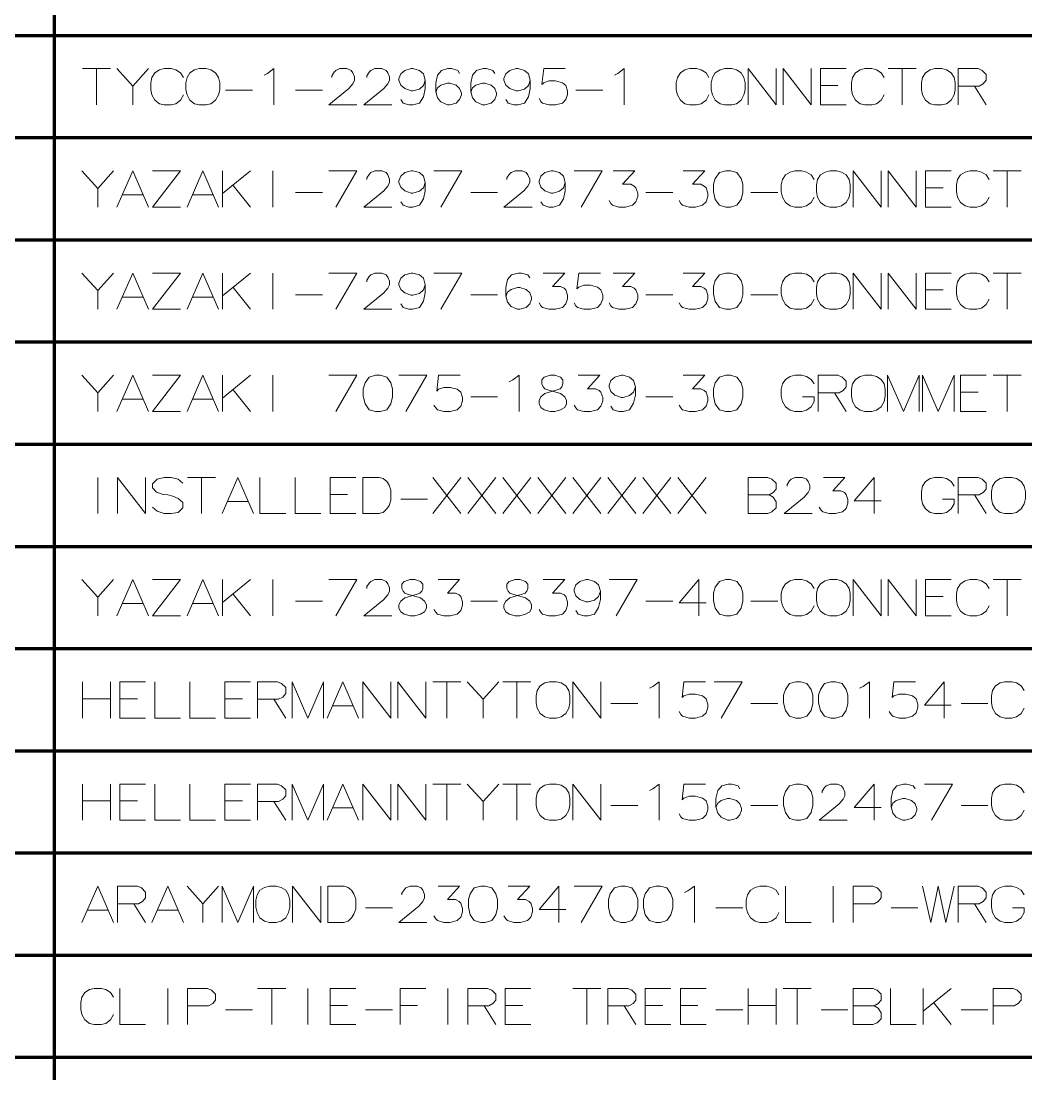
# Model space of a CAD drawing. Header units: millimetres. Extents: x 0 to 174, y 0 to 33.
# Drawn here: x 75.48 to 79.415, y 20.266 to 24.389 of the extents above; entities that cross this region are included whole.
import ezdxf

# ---------------------------------------------------------------- set-up
doc = ezdxf.new("R2010")
doc.units = ezdxf.units.MM
doc.layers.add('PDF_Geomertry', color=7, linetype='Continuous', true_color=0x405f80)

msp = doc.modelspace()

# ---------------------------------------------------------------- linework, layer by layer
at = {"layer": 'PDF_Geomertry', "color": 165, "lineweight": 70, "true_color": 0x5267a5}
for points in [[(70.2461, 24.3332), (70.2461, 23.9329), (71.3026, 23.9329), (71.3026, 24.3332), (75.611, 24.3332), (75.611, 24.7333), (83.901, 24.7333), (83.901, 25.1336), (85.7837, 25.1336), (85.7837, 25.5339), (98.9892, 25.5339), (98.9892, 25.934)], [(70.2461, 23.9329), (70.2461, 23.5326), (71.3026, 23.5326), (71.3026, 23.9329), (75.611, 23.9329), (75.611, 24.3332), (83.901, 24.3332), (83.901, 24.7333), (85.7837, 24.7333), (85.7837, 25.1336), (98.9892, 25.1336), (98.9892, 25.5339)], [(70.2461, 23.5326), (70.2461, 23.1324), (71.3026, 23.1324), (71.3026, 23.5326), (75.611, 23.5326), (75.611, 23.9329), (83.901, 23.9329), (83.901, 24.3332), (85.7837, 24.3332), (85.7837, 24.7333), (98.9892, 24.7333), (98.9892, 25.1336)], [(70.2461, 23.1324), (70.2461, 22.7322), (71.3026, 22.7322), (71.3026, 23.1324), (75.611, 23.1324), (75.611, 23.5326), (83.901, 23.5326), (83.901, 23.9329), (85.7837, 23.9329), (85.7837, 24.3332), (98.9892, 24.3332), (98.9892, 24.7333)], [(70.2461, 22.7322), (70.2461, 22.3319), (71.3026, 22.3319), (71.3026, 22.7322), (75.611, 22.7322), (75.611, 23.1324), (83.901, 23.1324), (83.901, 23.5326), (85.7837, 23.5326), (85.7837, 23.9329), (98.9892, 23.9329), (98.9892, 24.3332)], [(70.2461, 22.3319), (70.2461, 21.9317), (71.3026, 21.9317), (71.3026, 22.3319), (75.611, 22.3319), (75.611, 22.7322), (83.901, 22.7322), (83.901, 23.1324), (85.7837, 23.1324), (85.7837, 23.5326), (98.9892, 23.5326), (98.9892, 23.9329)], [(70.2461, 21.9317), (70.2461, 21.5315), (71.3026, 21.5315), (71.3026, 21.9317), (75.611, 21.9317), (75.611, 22.3319), (83.901, 22.3319), (83.901, 22.7322), (85.7837, 22.7322), (85.7837, 23.1324), (98.9892, 23.1324), (98.9892, 23.5326)], [(70.2461, 21.5315), (70.2461, 21.1313), (71.3026, 21.1313), (71.3026, 21.5315), (75.611, 21.5315), (75.611, 21.9317), (83.901, 21.9317), (83.901, 22.3319), (85.7837, 22.3319), (85.7837, 22.7322), (98.9892, 22.7322), (98.9892, 23.1324)], [(70.2461, 21.1313), (70.2461, 20.731), (71.3026, 20.731), (71.3026, 21.1313), (75.611, 21.1313), (75.611, 21.5315), (83.901, 21.5315), (83.901, 21.9317), (85.7837, 21.9317), (85.7837, 22.3319), (98.9892, 22.3319), (98.9892, 22.7322)], [(70.2461, 20.731), (70.2461, 20.3308), (71.3026, 20.3308), (71.3026, 20.731), (75.611, 20.731), (75.611, 21.1313), (83.901, 21.1313), (83.901, 21.5315), (85.7837, 21.5315), (85.7837, 21.9317), (98.9892, 21.9317), (98.9892, 22.3319)], [(70.2461, 20.3308), (70.2461, 19.9306), (71.3026, 19.9306), (71.3026, 20.3308), (75.611, 20.3308), (75.611, 20.731), (83.901, 20.731), (83.901, 21.1313), (85.7837, 21.1313), (85.7837, 21.5315), (98.9892, 21.5315), (98.9892, 21.9317)], [(70.2461, 19.9306), (70.2461, 19.5303), (71.3026, 19.5303), (71.3026, 19.9306), (75.611, 19.9306), (75.611, 20.3308), (83.901, 20.3308), (83.901, 20.731), (85.7837, 20.731), (85.7837, 21.1313), (98.9892, 21.1313), (98.9892, 21.5315)]]:
    msp.add_lwpolyline(points, dxfattribs=at)
at = {"layer": 'PDF_Geomertry', "color": 18, "lineweight": 13, "true_color": 0x260000}
for points in [[(75.7208, 24.2028), (75.8306, 24.2028)], [(75.7757, 24.061), (75.7757, 24.2028)], [(75.8557, 24.2028), (75.9174, 24.1342), (75.9792, 24.2028)], [(76.1162, 24.0999), (76.1049, 24.0793), (76.0865, 24.0656), (76.0683, 24.061), (76.0408, 24.061), (76.0225, 24.0656), (76.0043, 24.0793), (75.9928, 24.0999), (75.9883, 24.1204), (75.9883, 24.1479), (75.9928, 24.1685), (76.0043, 24.1868), (76.0225, 24.1982), (76.0408, 24.2028), (76.0683, 24.2028), (76.0865, 24.1982), (76.1049, 24.1868), (76.1162, 24.1685)], [(76.4318, 24.1776), (76.4454, 24.1844), (76.4706, 24.2028), (76.4706, 24.061)], [(76.7951, 24.061), (76.6854, 24.061), (76.7632, 24.125), (76.7792, 24.1433), (76.7861, 24.1571), (76.7861, 24.1707), (76.7792, 24.1868), (76.7724, 24.1958), (76.7564, 24.2028), (76.7289, 24.2028), (76.7129, 24.1958), (76.7061, 24.189), (76.6969, 24.1753), (76.6969, 24.1685)], [(76.9324, 24.061), (76.8226, 24.061), (76.9004, 24.125), (76.9164, 24.1433), (76.9232, 24.1571), (76.9232, 24.1707), (76.9164, 24.1868), (76.9094, 24.1958), (76.8935, 24.2028), (76.8661, 24.2028), (76.8501, 24.1958), (76.8432, 24.189), (76.834, 24.1753), (76.834, 24.1685)], [(77.0626, 24.1571), (77.0558, 24.1822), (77.0399, 24.1958), (77.0147, 24.2028), (77.0078, 24.2028), (76.9826, 24.1958), (76.9667, 24.1822), (76.9597, 24.1639), (76.9597, 24.1571), (76.9667, 24.1388), (76.9826, 24.125), (77.0078, 24.1158), (77.0147, 24.1158), (77.0399, 24.1228), (77.0558, 24.1364), (77.0626, 24.1571), (77.0626, 24.125), (77.0558, 24.0931), (77.0399, 24.0679), (77.0147, 24.061), (76.9986, 24.061), (76.9758, 24.0679), (76.9667, 24.0815)], [(77.1975, 24.1844), (77.1907, 24.1958), (77.1656, 24.2028), (77.1518, 24.2028), (77.1267, 24.1958), (77.1107, 24.1776), (77.1037, 24.1456), (77.1037, 24.1136), (77.1107, 24.0885), (77.1244, 24.0725), (77.1496, 24.061), (77.1586, 24.061), (77.1837, 24.0679), (77.1975, 24.0815), (77.2044, 24.0999), (77.2044, 24.1067), (77.1975, 24.125), (77.1837, 24.1388), (77.1586, 24.1456), (77.1496, 24.1456), (77.1244, 24.1388), (77.1107, 24.1274), (77.1037, 24.1113)], [(77.3347, 24.1844), (77.3278, 24.1958), (77.3026, 24.2028), (77.289, 24.2028), (77.2639, 24.1958), (77.2478, 24.1776), (77.241, 24.1456), (77.241, 24.1136), (77.2478, 24.0885), (77.2615, 24.0725), (77.2867, 24.061), (77.2958, 24.061), (77.321, 24.0679), (77.3347, 24.0815), (77.3415, 24.0999), (77.3415, 24.1067), (77.3347, 24.125), (77.321, 24.1388), (77.2958, 24.1456), (77.2867, 24.1456), (77.2615, 24.1388), (77.2478, 24.1274), (77.241, 24.1113)], [(77.4742, 24.1571), (77.4672, 24.1822), (77.4512, 24.1958), (77.4261, 24.2028), (77.4193, 24.2028), (77.3942, 24.1958), (77.3781, 24.1822), (77.3712, 24.1639), (77.3712, 24.1571), (77.3781, 24.1388), (77.3942, 24.125), (77.4193, 24.1158), (77.4261, 24.1158), (77.4512, 24.1228), (77.4672, 24.1364), (77.4742, 24.1571), (77.4742, 24.125), (77.4672, 24.0931), (77.4512, 24.0679), (77.4261, 24.061), (77.4101, 24.061), (77.3872, 24.0679), (77.3781, 24.0815)], [(77.5085, 24.0861), (77.5153, 24.0747), (77.5221, 24.0679), (77.5472, 24.061), (77.5724, 24.061), (77.5999, 24.0679), (77.6136, 24.0815), (77.6204, 24.1022), (77.6204, 24.1158), (77.6136, 24.1364), (77.5999, 24.1479), (77.5724, 24.1547), (77.5472, 24.1547), (77.5267, 24.1479), (77.5199, 24.141), (77.5267, 24.2028), (77.6112, 24.2028)], [(77.8033, 24.1776), (77.8171, 24.1844), (77.8422, 24.2028), (77.8422, 24.061)], [(78.1736, 24.0999), (78.1622, 24.0793), (78.1439, 24.0656), (78.1256, 24.061), (78.0982, 24.061), (78.0799, 24.0656), (78.0617, 24.0793), (78.0501, 24.0999), (78.0456, 24.1204), (78.0456, 24.1479), (78.0501, 24.1685), (78.0617, 24.1868), (78.0799, 24.1982), (78.0982, 24.2028), (78.1256, 24.2028), (78.1439, 24.1982), (78.1622, 24.1868), (78.1736, 24.1685)], [(78.4365, 24.2028), (78.4365, 24.061), (78.3268, 24.2028), (78.3268, 24.061)], [(78.5736, 24.2028), (78.5736, 24.061), (78.4639, 24.2028), (78.4639, 24.061)], [(78.7108, 24.061), (78.6103, 24.061), (78.6103, 24.2028), (78.7108, 24.2028)], [(78.8594, 24.0999), (78.8479, 24.0793), (78.8297, 24.0656), (78.8114, 24.061), (78.784, 24.061), (78.7657, 24.0656), (78.7474, 24.0793), (78.736, 24.0999), (78.7314, 24.1204), (78.7314, 24.1479), (78.736, 24.1685), (78.7474, 24.1868), (78.7657, 24.1982), (78.784, 24.2028), (78.8114, 24.2028), (78.8297, 24.1982), (78.8479, 24.1868), (78.8594, 24.1685)], [(78.8754, 24.2028), (78.9851, 24.2028)], [(78.9303, 24.061), (78.9303, 24.2028)], [(79.1497, 24.1342), (79.2321, 24.1342), (79.2481, 24.1433), (79.2594, 24.1571), (79.2594, 24.1799), (79.2435, 24.1958), (79.2275, 24.2028), (79.1497, 24.2028), (79.1497, 24.061)], [(75.9174, 24.1342), (75.9174, 24.061)], [(78.6789, 24.1364), (78.6103, 24.1364)], [(79.2137, 24.1342), (79.2594, 24.061)], [(76.2808, 24.1182), (76.386, 24.1182)], [(76.5551, 24.1182), (76.6603, 24.1182)], [(77.6525, 24.1182), (77.7576, 24.1182)], [(75.7185, 23.8025), (75.7803, 23.7339), (75.8419, 23.8025)], [(75.8557, 23.6608), (75.9174, 23.8025), (75.9792, 23.6608)], [(75.9951, 23.8025), (76.1049, 23.8025), (75.9951, 23.6608), (76.1049, 23.6608)], [(76.13, 23.6608), (76.1917, 23.8025), (76.2535, 23.6608)], [(76.2694, 23.8025), (76.2694, 23.6608)], [(76.2694, 23.7133), (76.3792, 23.8025)], [(76.466, 23.6608), (76.466, 23.8025)], [(76.6854, 23.8025), (76.7951, 23.8025), (76.7129, 23.6608)], [(76.9324, 23.6608), (76.8226, 23.6608), (76.9004, 23.7247), (76.9164, 23.7431), (76.9232, 23.7568), (76.9232, 23.7706), (76.9164, 23.7865), (76.9094, 23.7957), (76.8935, 23.8025), (76.8661, 23.8025), (76.8501, 23.7957), (76.8432, 23.7888), (76.834, 23.7751), (76.834, 23.7682)], [(77.0626, 23.7568), (77.0558, 23.7819), (77.0399, 23.7957), (77.0147, 23.8025), (77.0078, 23.8025), (76.9826, 23.7957), (76.9667, 23.7819), (76.9597, 23.7636), (76.9597, 23.7568), (76.9667, 23.7385), (76.9826, 23.7247), (77.0078, 23.7157), (77.0147, 23.7157), (77.0399, 23.7225), (77.0558, 23.7363), (77.0626, 23.7568), (77.0626, 23.7247), (77.0558, 23.6928), (77.0399, 23.6676), (77.0147, 23.6608), (76.9986, 23.6608), (76.9758, 23.6676), (76.9667, 23.6814)], [(77.0969, 23.8025), (77.2067, 23.8025), (77.1244, 23.6608)], [(77.481, 23.6608), (77.3712, 23.6608), (77.449, 23.7247), (77.465, 23.7431), (77.4718, 23.7568), (77.4718, 23.7706), (77.465, 23.7865), (77.4582, 23.7957), (77.4421, 23.8025), (77.4147, 23.8025), (77.3987, 23.7957), (77.3918, 23.7888), (77.3826, 23.7751), (77.3826, 23.7682)], [(77.6112, 23.7568), (77.6044, 23.7819), (77.5885, 23.7957), (77.5633, 23.8025), (77.5564, 23.8025), (77.5312, 23.7957), (77.5153, 23.7819), (77.5085, 23.7636), (77.5085, 23.7568), (77.5153, 23.7385), (77.5312, 23.7247), (77.5564, 23.7157), (77.5633, 23.7157), (77.5885, 23.7225), (77.6044, 23.7363), (77.6112, 23.7568), (77.6112, 23.7247), (77.6044, 23.6928), (77.5885, 23.6676), (77.5633, 23.6608), (77.5472, 23.6608), (77.5244, 23.6676), (77.5153, 23.6814)], [(77.6456, 23.8025), (77.7553, 23.8025), (77.6731, 23.6608)], [(77.7828, 23.686), (77.7896, 23.6744), (77.7964, 23.6676), (77.8215, 23.6608), (77.8468, 23.6608), (77.8742, 23.6676), (77.8879, 23.6814), (77.8947, 23.7019), (77.8947, 23.7157), (77.8879, 23.7363), (77.881, 23.7431), (77.8674, 23.7499), (77.8353, 23.7499), (77.8833, 23.8025), (77.7987, 23.8025)], [(78.0571, 23.686), (78.0639, 23.6744), (78.0707, 23.6676), (78.0958, 23.6608), (78.1211, 23.6608), (78.1485, 23.6676), (78.1622, 23.6814), (78.169, 23.7019), (78.169, 23.7157), (78.1622, 23.7363), (78.1553, 23.7431), (78.1417, 23.7499), (78.1096, 23.7499), (78.1576, 23.8025), (78.0731, 23.8025)], [(78.5851, 23.6996), (78.5736, 23.679), (78.5554, 23.6653), (78.5371, 23.6608), (78.5097, 23.6608), (78.4914, 23.6653), (78.4731, 23.679), (78.4617, 23.6996), (78.4571, 23.7201), (78.4571, 23.7476), (78.4617, 23.7682), (78.4731, 23.7865), (78.4914, 23.7979), (78.5097, 23.8025), (78.5371, 23.8025), (78.5554, 23.7979), (78.5736, 23.7865), (78.5851, 23.7682)], [(78.8479, 23.8025), (78.8479, 23.6608), (78.7382, 23.8025), (78.7382, 23.6608)], [(78.9851, 23.8025), (78.9851, 23.6608), (78.8754, 23.8025), (78.8754, 23.6608)], [(79.1222, 23.6608), (79.0217, 23.6608), (79.0217, 23.8025), (79.1222, 23.8025)], [(79.2708, 23.6996), (79.2594, 23.679), (79.2411, 23.6653), (79.2229, 23.6608), (79.1954, 23.6608), (79.1771, 23.6653), (79.1589, 23.679), (79.1475, 23.6996), (79.1429, 23.7201), (79.1429, 23.7476), (79.1475, 23.7682), (79.1589, 23.7865), (79.1771, 23.7979), (79.1954, 23.8025), (79.2229, 23.8025), (79.2411, 23.7979), (79.2594, 23.7865), (79.2708, 23.7682)], [(79.2869, 23.8025), (79.3967, 23.8025)], [(79.3418, 23.6608), (79.3418, 23.8025)], [(75.7803, 23.7339), (75.7803, 23.6608)], [(76.3106, 23.7454), (76.3792, 23.6608)], [(76.5551, 23.7179), (76.6603, 23.7179)], [(77.241, 23.7179), (77.3461, 23.7179)], [(77.9268, 23.7179), (78.0319, 23.7179)], [(78.3382, 23.7179), (78.4433, 23.7179)], [(79.0903, 23.7363), (79.0217, 23.7363)], [(75.8762, 23.7088), (75.9586, 23.7088)], [(76.1506, 23.7088), (76.2329, 23.7088)], [(75.7185, 23.4022), (75.7803, 23.3338), (75.8419, 23.4022)], [(75.8557, 23.2606), (75.9174, 23.4022), (75.9792, 23.2606)], [(75.9951, 23.4022), (76.1049, 23.4022), (75.9951, 23.2606), (76.1049, 23.2606)], [(76.13, 23.2606), (76.1917, 23.4022), (76.2535, 23.2606)], [(76.2694, 23.4022), (76.2694, 23.2606)], [(76.2694, 23.3131), (76.3792, 23.4022)], [(76.466, 23.2606), (76.466, 23.4022)], [(76.6854, 23.4022), (76.7951, 23.4022), (76.7129, 23.2606)], [(76.9324, 23.2606), (76.8226, 23.2606), (76.9004, 23.3246), (76.9164, 23.3428), (76.9232, 23.3565), (76.9232, 23.3703), (76.9164, 23.3863), (76.9094, 23.3954), (76.8935, 23.4022), (76.8661, 23.4022), (76.8501, 23.3954), (76.8432, 23.3886), (76.834, 23.3749), (76.834, 23.3679)], [(77.0626, 23.3565), (77.0558, 23.3817), (77.0399, 23.3954), (77.0147, 23.4022), (77.0078, 23.4022), (76.9826, 23.3954), (76.9667, 23.3817), (76.9597, 23.3633), (76.9597, 23.3565), (76.9667, 23.3382), (76.9826, 23.3246), (77.0078, 23.3154), (77.0147, 23.3154), (77.0399, 23.3222), (77.0558, 23.336), (77.0626, 23.3565), (77.0626, 23.3246), (77.0558, 23.2925), (77.0399, 23.2674), (77.0147, 23.2606), (76.9986, 23.2606), (76.9758, 23.2674), (76.9667, 23.2811)], [(77.0969, 23.4022), (77.2067, 23.4022), (77.1244, 23.2606)], [(77.4718, 23.384), (77.465, 23.3954), (77.4399, 23.4022), (77.4261, 23.4022), (77.401, 23.3954), (77.385, 23.3771), (77.3781, 23.3451), (77.3781, 23.3131), (77.385, 23.2879), (77.3987, 23.2719), (77.4239, 23.2606), (77.4329, 23.2606), (77.4582, 23.2674), (77.4718, 23.2811), (77.4787, 23.2994), (77.4787, 23.3063), (77.4718, 23.3246), (77.4582, 23.3382), (77.4329, 23.3451), (77.4239, 23.3451), (77.3987, 23.3382), (77.385, 23.3268), (77.3781, 23.3108)], [(77.5085, 23.2857), (77.5153, 23.2743), (77.5221, 23.2674), (77.5472, 23.2606), (77.5724, 23.2606), (77.5999, 23.2674), (77.6136, 23.2811), (77.6204, 23.3017), (77.6204, 23.3154), (77.6136, 23.336), (77.6067, 23.3428), (77.5931, 23.3497), (77.561, 23.3497), (77.609, 23.4022), (77.5244, 23.4022)], [(77.6456, 23.2857), (77.6525, 23.2743), (77.6593, 23.2674), (77.6844, 23.2606), (77.7096, 23.2606), (77.7369, 23.2674), (77.7507, 23.2811), (77.7576, 23.3017), (77.7576, 23.3154), (77.7507, 23.336), (77.7369, 23.3474), (77.7096, 23.3543), (77.6844, 23.3543), (77.6639, 23.3474), (77.6569, 23.3406), (77.6639, 23.4022), (77.7485, 23.4022)], [(77.7828, 23.2857), (77.7896, 23.2743), (77.7964, 23.2674), (77.8215, 23.2606), (77.8468, 23.2606), (77.8742, 23.2674), (77.8879, 23.2811), (77.8947, 23.3017), (77.8947, 23.3154), (77.8879, 23.336), (77.881, 23.3428), (77.8674, 23.3497), (77.8353, 23.3497), (77.8833, 23.4022), (77.7987, 23.4022)], [(78.0571, 23.2857), (78.0639, 23.2743), (78.0707, 23.2674), (78.0958, 23.2606), (78.1211, 23.2606), (78.1485, 23.2674), (78.1622, 23.2811), (78.169, 23.3017), (78.169, 23.3154), (78.1622, 23.336), (78.1553, 23.3428), (78.1417, 23.3497), (78.1096, 23.3497), (78.1576, 23.4022), (78.0731, 23.4022)], [(78.5851, 23.2994), (78.5736, 23.2789), (78.5554, 23.2651), (78.5371, 23.2606), (78.5097, 23.2606), (78.4914, 23.2651), (78.4731, 23.2789), (78.4617, 23.2994), (78.4571, 23.32), (78.4571, 23.3474), (78.4617, 23.3679), (78.4731, 23.3863), (78.4914, 23.3976), (78.5097, 23.4022), (78.5371, 23.4022), (78.5554, 23.3976), (78.5736, 23.3863), (78.5851, 23.3679)], [(78.8479, 23.4022), (78.8479, 23.2606), (78.7382, 23.4022), (78.7382, 23.2606)], [(78.9851, 23.4022), (78.9851, 23.2606), (78.8754, 23.4022), (78.8754, 23.2606)], [(79.1222, 23.2606), (79.0217, 23.2606), (79.0217, 23.4022), (79.1222, 23.4022)], [(79.2708, 23.2994), (79.2594, 23.2789), (79.2411, 23.2651), (79.2229, 23.2606), (79.1954, 23.2606), (79.1771, 23.2651), (79.1589, 23.2789), (79.1475, 23.2994), (79.1429, 23.32), (79.1429, 23.3474), (79.1475, 23.3679), (79.1589, 23.3863), (79.1771, 23.3976), (79.1954, 23.4022), (79.2229, 23.4022), (79.2411, 23.3976), (79.2594, 23.3863), (79.2708, 23.3679)], [(79.2869, 23.4022), (79.3967, 23.4022)], [(79.3418, 23.2606), (79.3418, 23.4022)], [(76.3106, 23.3451), (76.3792, 23.2606)], [(75.7803, 23.3338), (75.7803, 23.2606)], [(75.8762, 23.3085), (75.9586, 23.3085)], [(76.1506, 23.3085), (76.2329, 23.3085)], [(76.5551, 23.3176), (76.6603, 23.3176)], [(77.241, 23.3176), (77.3461, 23.3176)], [(77.9268, 23.3176), (78.0319, 23.3176)], [(78.3382, 23.3176), (78.4433, 23.3176)], [(79.0903, 23.336), (79.0217, 23.336)], [(75.7185, 23.0021), (75.7803, 22.9335), (75.8419, 23.0021)], [(75.8557, 22.8603), (75.9174, 23.0021), (75.9792, 22.8603)], [(75.9951, 23.0021), (76.1049, 23.0021), (75.9951, 22.8603), (76.1049, 22.8603)], [(76.13, 22.8603), (76.1917, 23.0021), (76.2535, 22.8603)], [(76.2694, 23.0021), (76.2694, 22.8603)], [(76.2694, 22.9129), (76.3792, 23.0021)], [(76.466, 22.8603), (76.466, 23.0021)], [(76.6854, 23.0021), (76.7951, 23.0021), (76.7129, 22.8603)], [(76.9597, 23.0021), (77.0696, 23.0021), (76.9872, 22.8603)], [(77.0969, 22.8854), (77.1037, 22.874), (77.1107, 22.8672), (77.1358, 22.8603), (77.161, 22.8603), (77.1883, 22.8672), (77.2021, 22.8808), (77.2089, 22.9014), (77.2089, 22.9151), (77.2021, 22.9357), (77.1883, 22.9472), (77.161, 22.954), (77.1358, 22.954), (77.1153, 22.9472), (77.1083, 22.9403), (77.1153, 23.0021), (77.1999, 23.0021)], [(77.3918, 22.9769), (77.4056, 22.9837), (77.4307, 23.0021), (77.4307, 22.8603)], [(77.6456, 22.8854), (77.6525, 22.874), (77.6593, 22.8672), (77.6844, 22.8603), (77.7096, 22.8603), (77.7369, 22.8672), (77.7507, 22.8808), (77.7576, 22.9014), (77.7576, 22.9151), (77.7507, 22.9357), (77.7439, 22.9426), (77.7301, 22.9494), (77.6982, 22.9494), (77.7461, 23.0021), (77.6615, 23.0021)], [(77.8856, 22.9562), (77.8788, 22.9815), (77.8628, 22.9951), (77.8376, 23.0021), (77.8307, 23.0021), (77.8056, 22.9951), (77.7896, 22.9815), (77.7828, 22.9632), (77.7828, 22.9562), (77.7896, 22.9381), (77.8056, 22.9243), (77.8307, 22.9151), (77.8376, 22.9151), (77.8628, 22.9221), (77.8788, 22.9357), (77.8856, 22.9562), (77.8856, 22.9243), (77.8788, 22.8924), (77.8628, 22.8672), (77.8376, 22.8603), (77.8215, 22.8603), (77.7987, 22.8672), (77.7896, 22.8808)], [(78.0571, 22.8854), (78.0639, 22.874), (78.0707, 22.8672), (78.0958, 22.8603), (78.1211, 22.8603), (78.1485, 22.8672), (78.1622, 22.8808), (78.169, 22.9014), (78.169, 22.9151), (78.1622, 22.9357), (78.1553, 22.9426), (78.1417, 22.9494), (78.1096, 22.9494), (78.1576, 23.0021), (78.0731, 23.0021)], [(78.5394, 22.9175), (78.5851, 22.9175), (78.5851, 22.8992), (78.5736, 22.8786), (78.5554, 22.8649), (78.5371, 22.8603), (78.5097, 22.8603), (78.4914, 22.8649), (78.4731, 22.8786), (78.4617, 22.8992), (78.4571, 22.9197), (78.4571, 22.9472), (78.4617, 22.9678), (78.4731, 22.986), (78.4914, 22.9975), (78.5097, 23.0021), (78.5371, 23.0021), (78.5554, 22.9975), (78.5736, 22.986), (78.5851, 22.9678)], [(78.6011, 22.9335), (78.6833, 22.9335), (78.6994, 22.9426), (78.7108, 22.9562), (78.7108, 22.9792), (78.6949, 22.9951), (78.6789, 23.0021), (78.6011, 23.0021), (78.6011, 22.8603)], [(78.9965, 22.8603), (78.9965, 23.0021), (78.9349, 22.8603), (78.8731, 23.0021), (78.8731, 22.8603)], [(79.1337, 22.8603), (79.1337, 23.0021), (79.0719, 22.8603), (79.0103, 23.0021), (79.0103, 22.8603)], [(79.2594, 22.8603), (79.1589, 22.8603), (79.1589, 23.0021), (79.2594, 23.0021)], [(79.2869, 23.0021), (79.3967, 23.0021)], [(79.3418, 22.8603), (79.3418, 23.0021)], [(75.7803, 22.9335), (75.7803, 22.8603)], [(76.3106, 22.9449), (76.3792, 22.8603)], [(78.6651, 22.9335), (78.7108, 22.8603)], [(79.2275, 22.9357), (79.1589, 22.9357)], [(75.8762, 22.9083), (75.9586, 22.9083)], [(76.1506, 22.9083), (76.2329, 22.9083)], [(77.241, 22.9175), (77.3461, 22.9175)], [(77.9268, 22.9175), (78.0319, 22.9175)], [(75.7803, 22.4601), (75.7803, 22.6018)], [(75.9676, 22.6018), (75.9676, 22.4601), (75.8579, 22.6018), (75.8579, 22.4601)], [(76.114, 22.5789), (76.0957, 22.595), (76.0683, 22.6018), (76.0408, 22.6018), (76.0135, 22.595), (75.9951, 22.5767), (75.9951, 22.5607), (76.0111, 22.5446), (76.0362, 22.5356), (76.0546, 22.5332), (76.0751, 22.5286), (76.0957, 22.5194), (76.114, 22.5035), (76.114, 22.4829), (76.0957, 22.4646), (76.0683, 22.4601), (76.0408, 22.4601), (76.0135, 22.4692), (75.9951, 22.4853)], [(76.1322, 22.6018), (76.2419, 22.6018)], [(76.1871, 22.4601), (76.1871, 22.6018)], [(76.2672, 22.4601), (76.3289, 22.6018), (76.3906, 22.4601)], [(76.4157, 22.6018), (76.4157, 22.4601), (76.5164, 22.4601)], [(76.5529, 22.6018), (76.5529, 22.4601), (76.6535, 22.4601)], [(76.7907, 22.4601), (76.69, 22.4601), (76.69, 22.6018), (76.7907, 22.6018)], [(76.8797, 22.4601), (76.8981, 22.4646), (76.9118, 22.4783), (76.921, 22.4921), (76.9278, 22.5126), (76.9278, 22.5515), (76.921, 22.5721), (76.9118, 22.5858), (76.8981, 22.5972), (76.8821, 22.6018), (76.8181, 22.6018), (76.8181, 22.4601), (76.8821, 22.4601)], [(77.0924, 22.6018), (77.2021, 22.4601)], [(77.2021, 22.6018), (77.0924, 22.4601)], [(77.2296, 22.6018), (77.3393, 22.4601)], [(77.3393, 22.6018), (77.2296, 22.4601)], [(77.3667, 22.6018), (77.4764, 22.4601)], [(77.4764, 22.6018), (77.3667, 22.4601)], [(77.5039, 22.6018), (77.6136, 22.4601)], [(77.6136, 22.6018), (77.5039, 22.4601)], [(77.641, 22.6018), (77.7507, 22.4601)], [(77.7507, 22.6018), (77.641, 22.4601)], [(77.7782, 22.6018), (77.8879, 22.4601)], [(77.8879, 22.6018), (77.7782, 22.4601)], [(77.9153, 22.6018), (78.025, 22.4601)], [(78.025, 22.6018), (77.9153, 22.4601)], [(78.0525, 22.6018), (78.1622, 22.4601)], [(78.1622, 22.6018), (78.0525, 22.4601)], [(78.5782, 22.4601), (78.4685, 22.4601), (78.5462, 22.524), (78.5622, 22.5424), (78.569, 22.5561), (78.569, 22.5699), (78.5622, 22.5858), (78.5554, 22.595), (78.5394, 22.6018), (78.5119, 22.6018), (78.496, 22.595), (78.489, 22.5881), (78.48, 22.5743), (78.48, 22.5675)], [(78.6057, 22.4853), (78.6125, 22.4738), (78.6194, 22.4669), (78.6446, 22.4601), (78.6697, 22.4601), (78.6971, 22.4669), (78.7108, 22.4807), (78.7176, 22.5013), (78.7176, 22.515), (78.7108, 22.5356), (78.704, 22.5424), (78.6903, 22.5492), (78.6582, 22.5492), (78.7062, 22.6018), (78.6217, 22.6018)], [(78.8479, 22.5104), (78.7428, 22.5104), (78.8206, 22.6018), (78.8206, 22.5332), (78.8206, 22.4601)], [(79.0881, 22.5172), (79.1337, 22.5172), (79.1337, 22.4989), (79.1222, 22.4783), (79.104, 22.4646), (79.0857, 22.4601), (79.0583, 22.4601), (79.04, 22.4646), (79.0217, 22.4783), (79.0103, 22.4989), (79.0057, 22.5194), (79.0057, 22.5469), (79.0103, 22.5675), (79.0217, 22.5858), (79.04, 22.5972), (79.0583, 22.6018), (79.0857, 22.6018), (79.104, 22.5972), (79.1222, 22.5858), (79.1337, 22.5675)], [(79.1497, 22.5332), (79.2321, 22.5332), (79.2481, 22.5424), (79.2594, 22.5561), (79.2594, 22.5789), (79.2435, 22.595), (79.2275, 22.6018), (79.1497, 22.6018), (79.1497, 22.4601)], [(76.7586, 22.5356), (76.69, 22.5356)], [(76.9667, 22.5172), (77.0718, 22.5172)], [(78.3268, 22.5332), (78.409, 22.5332)], [(79.2137, 22.5332), (79.2594, 22.4601)], [(76.2878, 22.5081), (76.37, 22.5081)], [(75.7185, 22.2015), (75.7803, 22.1329), (75.8419, 22.2015)], [(75.8557, 22.0599), (75.9174, 22.2015), (75.9792, 22.0599)], [(75.9951, 22.2015), (76.1049, 22.2015), (75.9951, 22.0599), (76.1049, 22.0599)], [(76.13, 22.0599), (76.1917, 22.2015), (76.2535, 22.0599)], [(76.2694, 22.2015), (76.2694, 22.0599)], [(76.2694, 22.1124), (76.3792, 22.2015)], [(76.466, 22.0599), (76.466, 22.2015)], [(76.6854, 22.2015), (76.7951, 22.2015), (76.7129, 22.0599)], [(76.9324, 22.0599), (76.8226, 22.0599), (76.9004, 22.1239), (76.9164, 22.1421), (76.9232, 22.1558), (76.9232, 22.1696), (76.9164, 22.1856), (76.9094, 22.1947), (76.8935, 22.2015), (76.8661, 22.2015), (76.8501, 22.1947), (76.8432, 22.1879), (76.834, 22.1742), (76.834, 22.1672)], [(77.0969, 22.085), (77.1037, 22.0736), (77.1107, 22.0667), (77.1358, 22.0599), (77.161, 22.0599), (77.1883, 22.0667), (77.2021, 22.0804), (77.2089, 22.101), (77.2089, 22.1147), (77.2021, 22.1353), (77.1953, 22.1421), (77.1815, 22.149), (77.1496, 22.149), (77.1975, 22.2015), (77.1129, 22.2015)], [(77.5085, 22.085), (77.5153, 22.0736), (77.5221, 22.0667), (77.5472, 22.0599), (77.5724, 22.0599), (77.5999, 22.0667), (77.6136, 22.0804), (77.6204, 22.101), (77.6204, 22.1147), (77.6136, 22.1353), (77.6067, 22.1421), (77.5931, 22.149), (77.561, 22.149), (77.609, 22.2015), (77.5244, 22.2015)], [(77.7485, 22.1558), (77.7415, 22.181), (77.7256, 22.1947), (77.7004, 22.2015), (77.6936, 22.2015), (77.6685, 22.1947), (77.6525, 22.181), (77.6456, 22.1626), (77.6456, 22.1558), (77.6525, 22.1375), (77.6685, 22.1239), (77.6936, 22.1147), (77.7004, 22.1147), (77.7256, 22.1215), (77.7415, 22.1353), (77.7485, 22.1558), (77.7485, 22.1239), (77.7415, 22.0918), (77.7256, 22.0667), (77.7004, 22.0599), (77.6844, 22.0599), (77.6615, 22.0667), (77.6525, 22.0804)], [(77.7828, 22.2015), (77.8925, 22.2015), (77.8101, 22.0599)], [(78.1622, 22.1101), (78.0571, 22.1101), (78.1347, 22.2015), (78.1347, 22.1329), (78.1347, 22.0599)], [(78.5851, 22.0988), (78.5736, 22.0781), (78.5554, 22.0644), (78.5371, 22.0599), (78.5097, 22.0599), (78.4914, 22.0644), (78.4731, 22.0781), (78.4617, 22.0988), (78.4571, 22.1193), (78.4571, 22.1467), (78.4617, 22.1672), (78.4731, 22.1856), (78.4914, 22.1969), (78.5097, 22.2015), (78.5371, 22.2015), (78.5554, 22.1969), (78.5736, 22.1856), (78.5851, 22.1672)], [(78.8479, 22.2015), (78.8479, 22.0599), (78.7382, 22.2015), (78.7382, 22.0599)], [(78.9851, 22.2015), (78.9851, 22.0599), (78.8754, 22.2015), (78.8754, 22.0599)], [(79.1222, 22.0599), (79.0217, 22.0599), (79.0217, 22.2015), (79.1222, 22.2015)], [(79.2708, 22.0988), (79.2594, 22.0781), (79.2411, 22.0644), (79.2229, 22.0599), (79.1954, 22.0599), (79.1771, 22.0644), (79.1589, 22.0781), (79.1475, 22.0988), (79.1429, 22.1193), (79.1429, 22.1467), (79.1475, 22.1672), (79.1589, 22.1856), (79.1771, 22.1969), (79.1954, 22.2015), (79.2229, 22.2015), (79.2411, 22.1969), (79.2594, 22.1856), (79.2708, 22.1672)], [(79.2869, 22.2015), (79.3967, 22.2015)], [(79.3418, 22.0599), (79.3418, 22.2015)], [(76.3106, 22.1444), (76.3792, 22.0599)], [(75.7803, 22.1329), (75.7803, 22.0599)], [(75.8762, 22.1078), (75.9586, 22.1078)], [(76.1506, 22.1078), (76.2329, 22.1078)], [(76.5551, 22.1169), (76.6603, 22.1169)], [(77.241, 22.1169), (77.3461, 22.1169)], [(77.9268, 22.1169), (78.0319, 22.1169)], [(78.3382, 22.1169), (78.4433, 22.1169)], [(79.0903, 22.1353), (79.0217, 22.1353)], [(75.7208, 21.8014), (75.7208, 21.6596)], [(75.8306, 21.8014), (75.8306, 21.6596)], [(75.9676, 21.6596), (75.8671, 21.6596), (75.8671, 21.8014), (75.9676, 21.8014)], [(76.0043, 21.8014), (76.0043, 21.6596), (76.1049, 21.6596)], [(76.1414, 21.8014), (76.1414, 21.6596), (76.2419, 21.6596)], [(76.3792, 21.6596), (76.2786, 21.6596), (76.2786, 21.8014), (76.3792, 21.8014)], [(76.4065, 21.7328), (76.4889, 21.7328), (76.5049, 21.7419), (76.5164, 21.7556), (76.5164, 21.7785), (76.5003, 21.7944), (76.4843, 21.8014), (76.4065, 21.8014), (76.4065, 21.6596)], [(76.6649, 21.6596), (76.6649, 21.8014), (76.6032, 21.6596), (76.5415, 21.8014), (76.5415, 21.6596)], [(76.6786, 21.6596), (76.7403, 21.8014), (76.8021, 21.6596)], [(76.9278, 21.8014), (76.9278, 21.6596), (76.8181, 21.8014), (76.8181, 21.6596)], [(77.065, 21.8014), (77.065, 21.6596), (76.9553, 21.8014), (76.9553, 21.6596)], [(77.0924, 21.8014), (77.2021, 21.8014)], [(77.1472, 21.6596), (77.1472, 21.8014)], [(77.2272, 21.8014), (77.289, 21.7328), (77.3507, 21.8014)], [(77.3667, 21.8014), (77.4764, 21.8014)], [(77.4215, 21.6596), (77.4215, 21.8014)], [(77.7507, 21.8014), (77.7507, 21.6596), (77.641, 21.8014), (77.641, 21.6596)], [(77.9404, 21.7763), (77.9542, 21.7831), (77.9793, 21.8014), (77.9793, 21.6596)], [(78.0571, 21.6847), (78.0639, 21.6733), (78.0707, 21.6664), (78.0958, 21.6596), (78.1211, 21.6596), (78.1485, 21.6664), (78.1622, 21.6801), (78.169, 21.7007), (78.169, 21.7144), (78.1622, 21.735), (78.1485, 21.7465), (78.1211, 21.7533), (78.0958, 21.7533), (78.0753, 21.7465), (78.0685, 21.7396), (78.0753, 21.8014), (78.1599, 21.8014)], [(78.1942, 21.8014), (78.3039, 21.8014), (78.2217, 21.6596)], [(78.7633, 21.7763), (78.7771, 21.7831), (78.8022, 21.8014), (78.8022, 21.6596)], [(78.88, 21.6847), (78.8868, 21.6733), (78.8937, 21.6664), (78.9189, 21.6596), (78.944, 21.6596), (78.9714, 21.6664), (78.9851, 21.6801), (78.9919, 21.7007), (78.9919, 21.7144), (78.9851, 21.735), (78.9714, 21.7465), (78.944, 21.7533), (78.9189, 21.7533), (78.8983, 21.7465), (78.8914, 21.7396), (78.8983, 21.8014), (78.9829, 21.8014)], [(79.1222, 21.7099), (79.0171, 21.7099), (79.0949, 21.8014), (79.0949, 21.7328), (79.0949, 21.6596)], [(79.4081, 21.6985), (79.3967, 21.6779), (79.3783, 21.6642), (79.36, 21.6596), (79.3326, 21.6596), (79.3143, 21.6642), (79.296, 21.6779), (79.2846, 21.6985), (79.28, 21.719), (79.28, 21.7465), (79.2846, 21.7671), (79.296, 21.7853), (79.3143, 21.7968), (79.3326, 21.8014), (79.36, 21.8014), (79.3783, 21.7968), (79.3967, 21.7853), (79.4081, 21.7671)], [(75.8306, 21.735), (75.7208, 21.735)], [(75.9357, 21.735), (75.8671, 21.735)], [(76.3472, 21.735), (76.2786, 21.735)], [(76.4706, 21.7328), (76.5164, 21.6596)], [(77.289, 21.7328), (77.289, 21.6596)], [(76.6992, 21.7076), (76.7815, 21.7076)], [(77.7896, 21.7168), (77.8947, 21.7168)], [(78.3382, 21.7168), (78.4433, 21.7168)], [(79.1611, 21.7168), (79.2662, 21.7168)], [(75.7208, 21.4011), (75.7208, 21.2593)], [(75.8306, 21.4011), (75.8306, 21.2593)], [(75.9676, 21.2593), (75.8671, 21.2593), (75.8671, 21.4011), (75.9676, 21.4011)], [(76.0043, 21.4011), (76.0043, 21.2593), (76.1049, 21.2593)], [(76.1414, 21.4011), (76.1414, 21.2593), (76.2419, 21.2593)], [(76.3792, 21.2593), (76.2786, 21.2593), (76.2786, 21.4011), (76.3792, 21.4011)], [(76.4065, 21.3325), (76.4889, 21.3325), (76.5049, 21.3417), (76.5164, 21.3554), (76.5164, 21.3782), (76.5003, 21.3943), (76.4843, 21.4011), (76.4065, 21.4011), (76.4065, 21.2593)], [(76.6649, 21.2593), (76.6649, 21.4011), (76.6032, 21.2593), (76.5415, 21.4011), (76.5415, 21.2593)], [(76.6786, 21.2593), (76.7403, 21.4011), (76.8021, 21.2593)], [(76.9278, 21.4011), (76.9278, 21.2593), (76.8181, 21.4011), (76.8181, 21.2593)], [(77.065, 21.4011), (77.065, 21.2593), (76.9553, 21.4011), (76.9553, 21.2593)], [(77.0924, 21.4011), (77.2021, 21.4011)], [(77.1472, 21.2593), (77.1472, 21.4011)], [(77.2272, 21.4011), (77.289, 21.3325), (77.3507, 21.4011)], [(77.3667, 21.4011), (77.4764, 21.4011)], [(77.4215, 21.2593), (77.4215, 21.4011)], [(77.7507, 21.4011), (77.7507, 21.2593), (77.641, 21.4011), (77.641, 21.2593)], [(77.9404, 21.376), (77.9542, 21.3828), (77.9793, 21.4011), (77.9793, 21.2593)], [(78.0571, 21.2846), (78.0639, 21.2731), (78.0707, 21.2663), (78.0958, 21.2593), (78.1211, 21.2593), (78.1485, 21.2663), (78.1622, 21.28), (78.169, 21.3006), (78.169, 21.3142), (78.1622, 21.3349), (78.1485, 21.3463), (78.1211, 21.3531), (78.0958, 21.3531), (78.0753, 21.3463), (78.0685, 21.3394), (78.0753, 21.4011), (78.1599, 21.4011)], [(78.2947, 21.3828), (78.2879, 21.3943), (78.2628, 21.4011), (78.249, 21.4011), (78.2239, 21.3943), (78.2079, 21.376), (78.2011, 21.3439), (78.2011, 21.3119), (78.2079, 21.2868), (78.2217, 21.2708), (78.2468, 21.2593), (78.256, 21.2593), (78.2811, 21.2663), (78.2947, 21.28), (78.3017, 21.2982), (78.3017, 21.3051), (78.2947, 21.3233), (78.2811, 21.3371), (78.256, 21.3439), (78.2468, 21.3439), (78.2217, 21.3371), (78.2079, 21.3257), (78.2011, 21.3097)], [(78.7154, 21.2593), (78.6057, 21.2593), (78.6833, 21.3233), (78.6994, 21.3417), (78.7062, 21.3554), (78.7062, 21.369), (78.6994, 21.3851), (78.6925, 21.3943), (78.6765, 21.4011), (78.6492, 21.4011), (78.6331, 21.3943), (78.6262, 21.3874), (78.6171, 21.3736), (78.6171, 21.3668)], [(78.8479, 21.3097), (78.7428, 21.3097), (78.8206, 21.4011), (78.8206, 21.3325), (78.8206, 21.2593)], [(78.9806, 21.3828), (78.9737, 21.3943), (78.9486, 21.4011), (78.9349, 21.4011), (78.9097, 21.3943), (78.8937, 21.376), (78.8868, 21.3439), (78.8868, 21.3119), (78.8937, 21.2868), (78.9074, 21.2708), (78.9325, 21.2593), (78.9417, 21.2593), (78.9668, 21.2663), (78.9806, 21.28), (78.9874, 21.2982), (78.9874, 21.3051), (78.9806, 21.3233), (78.9668, 21.3371), (78.9417, 21.3439), (78.9325, 21.3439), (78.9074, 21.3371), (78.8937, 21.3257), (78.8868, 21.3097)], [(79.0171, 21.4011), (79.1268, 21.4011), (79.0446, 21.2593)], [(79.4081, 21.2982), (79.3967, 21.2776), (79.3783, 21.2639), (79.36, 21.2593), (79.3326, 21.2593), (79.3143, 21.2639), (79.296, 21.2776), (79.2846, 21.2982), (79.28, 21.3188), (79.28, 21.3463), (79.2846, 21.3668), (79.296, 21.3851), (79.3143, 21.3965), (79.3326, 21.4011), (79.36, 21.4011), (79.3783, 21.3965), (79.3967, 21.3851), (79.4081, 21.3668)], [(75.8306, 21.3349), (75.7208, 21.3349)], [(75.9357, 21.3349), (75.8671, 21.3349)], [(76.3472, 21.3349), (76.2786, 21.3349)], [(76.4706, 21.3325), (76.5164, 21.2593)], [(77.289, 21.3325), (77.289, 21.2593)], [(76.6992, 21.3074), (76.7815, 21.3074)], [(77.7896, 21.3165), (77.8947, 21.3165)], [(78.3382, 21.3165), (78.4433, 21.3165)], [(79.1611, 21.3165), (79.2662, 21.3165)], [(75.7185, 20.8592), (75.7803, 21.0008), (75.8419, 20.8592)], [(75.8579, 20.9322), (75.9403, 20.9322), (75.9562, 20.9414), (75.9676, 20.9551), (75.9676, 20.9781), (75.9517, 20.994), (75.9357, 21.0008), (75.8579, 21.0008), (75.8579, 20.8592)], [(75.9928, 20.8592), (76.0546, 21.0008), (76.1162, 20.8592)], [(76.13, 21.0008), (76.1917, 20.9322), (76.2535, 21.0008)], [(76.3906, 20.8592), (76.3906, 21.0008), (76.3289, 20.8592), (76.2672, 21.0008), (76.2672, 20.8592)], [(76.6535, 21.0008), (76.6535, 20.8592), (76.5437, 21.0008), (76.5437, 20.8592)], [(76.7426, 20.8592), (76.761, 20.8638), (76.7746, 20.8774), (76.7837, 20.8911), (76.7907, 20.9117), (76.7907, 20.9506), (76.7837, 20.9711), (76.7746, 20.9849), (76.761, 20.9962), (76.7449, 21.0008), (76.681, 21.0008), (76.681, 20.8592), (76.7449, 20.8592)], [(77.0696, 20.8592), (76.9597, 20.8592), (77.0375, 20.9232), (77.0535, 20.9414), (77.0604, 20.9551), (77.0604, 20.9689), (77.0535, 20.9849), (77.0467, 20.994), (77.0307, 21.0008), (77.0032, 21.0008), (76.9872, 20.994), (76.9804, 20.9871), (76.9712, 20.9735), (76.9712, 20.9665)], [(77.0969, 20.8843), (77.1037, 20.8729), (77.1107, 20.866), (77.1358, 20.8592), (77.161, 20.8592), (77.1883, 20.866), (77.2021, 20.8797), (77.2089, 20.9003), (77.2089, 20.914), (77.2021, 20.9346), (77.1953, 20.9414), (77.1815, 20.9483), (77.1496, 20.9483), (77.1975, 21.0008), (77.1129, 21.0008)], [(77.3712, 20.8843), (77.3781, 20.8729), (77.385, 20.866), (77.4101, 20.8592), (77.4353, 20.8592), (77.4626, 20.866), (77.4764, 20.8797), (77.4833, 20.9003), (77.4833, 20.914), (77.4764, 20.9346), (77.4696, 20.9414), (77.4558, 20.9483), (77.4239, 20.9483), (77.4718, 21.0008), (77.3872, 21.0008)], [(77.6136, 20.9094), (77.5085, 20.9094), (77.5861, 21.0008), (77.5861, 20.9322), (77.5861, 20.8592)], [(77.6456, 21.0008), (77.7553, 21.0008), (77.6731, 20.8592)], [(78.0776, 20.9757), (78.0914, 20.9826), (78.1165, 21.0008), (78.1165, 20.8592)], [(78.4479, 20.8981), (78.4365, 20.8774), (78.4182, 20.8638), (78.4, 20.8592), (78.3725, 20.8592), (78.3542, 20.8638), (78.336, 20.8774), (78.3244, 20.8981), (78.3199, 20.9186), (78.3199, 20.946), (78.3244, 20.9665), (78.336, 20.9849), (78.3542, 20.9962), (78.3725, 21.0008), (78.4, 21.0008), (78.4182, 20.9962), (78.4365, 20.9849), (78.4479, 20.9665)], [(78.4731, 21.0008), (78.4731, 20.8592), (78.5736, 20.8592)], [(78.6606, 20.8592), (78.6606, 21.0008)], [(78.7382, 20.9322), (78.8206, 20.9322), (78.8365, 20.9414), (78.8479, 20.9551), (78.8479, 20.9781), (78.8319, 20.994), (78.816, 21.0008), (78.7382, 21.0008), (78.7382, 20.8592)], [(79.0103, 21.0008), (79.0422, 20.8592), (79.0719, 21.0008), (79.1017, 20.8592), (79.1337, 21.0008)], [(79.1497, 20.9322), (79.2321, 20.9322), (79.2481, 20.9414), (79.2594, 20.9551), (79.2594, 20.9781), (79.2435, 20.994), (79.2275, 21.0008), (79.1497, 21.0008), (79.1497, 20.8592)], [(79.3624, 20.9163), (79.4081, 20.9163), (79.4081, 20.8981), (79.3967, 20.8774), (79.3783, 20.8638), (79.36, 20.8592), (79.3326, 20.8592), (79.3143, 20.8638), (79.296, 20.8774), (79.2846, 20.8981), (79.28, 20.9186), (79.28, 20.946), (79.2846, 20.9665), (79.296, 20.9849), (79.3143, 20.9962), (79.3326, 21.0008), (79.36, 21.0008), (79.3783, 20.9962), (79.3967, 20.9849), (79.4081, 20.9665)], [(75.7392, 20.9071), (75.8214, 20.9071)], [(75.9219, 20.9322), (75.9676, 20.8592)], [(76.0135, 20.9071), (76.0957, 20.9071)], [(76.1917, 20.9322), (76.1917, 20.8592)], [(76.8294, 20.9163), (76.9346, 20.9163)], [(78.2011, 20.9163), (78.3062, 20.9163)], [(78.8868, 20.9163), (78.9919, 20.9163)], [(79.2137, 20.9322), (79.2594, 20.8592)], [(75.8419, 20.4978), (75.8306, 20.4772), (75.8122, 20.4635), (75.794, 20.4589), (75.7665, 20.4589), (75.7482, 20.4635), (75.73, 20.4772), (75.7185, 20.4978), (75.714, 20.5183), (75.714, 20.5457), (75.7185, 20.5664), (75.73, 20.5846), (75.7482, 20.5961), (75.7665, 20.6007), (75.794, 20.6007), (75.8122, 20.5961), (75.8306, 20.5846), (75.8419, 20.5664)], [(75.8671, 20.6007), (75.8671, 20.4589), (75.9676, 20.4589)], [(76.0546, 20.4589), (76.0546, 20.6007)], [(76.1322, 20.5321), (76.2146, 20.5321), (76.2306, 20.5413), (76.2419, 20.5549), (76.2419, 20.5778), (76.226, 20.5938), (76.21, 20.6007), (76.1322, 20.6007), (76.1322, 20.4589)], [(76.4065, 20.6007), (76.5164, 20.6007)], [(76.4615, 20.4589), (76.4615, 20.6007)], [(76.6032, 20.4589), (76.6032, 20.6007)], [(76.7907, 20.4589), (76.69, 20.4589), (76.69, 20.6007), (76.7907, 20.6007)], [(76.9643, 20.4589), (76.9643, 20.6007), (77.065, 20.6007)], [(77.1518, 20.4589), (77.1518, 20.6007)], [(77.2296, 20.5321), (77.3118, 20.5321), (77.3278, 20.5413), (77.3393, 20.5549), (77.3393, 20.5778), (77.3232, 20.5938), (77.3072, 20.6007), (77.2296, 20.6007), (77.2296, 20.4589)], [(77.4764, 20.4589), (77.3758, 20.4589), (77.3758, 20.6007), (77.4764, 20.6007)], [(77.641, 20.6007), (77.7507, 20.6007)], [(77.6958, 20.4589), (77.6958, 20.6007)], [(77.7782, 20.5321), (77.8604, 20.5321), (77.8764, 20.5413), (77.8879, 20.5549), (77.8879, 20.5778), (77.8719, 20.5938), (77.8558, 20.6007), (77.7782, 20.6007), (77.7782, 20.4589)], [(78.025, 20.4589), (77.9244, 20.4589), (77.9244, 20.6007), (78.025, 20.6007)], [(78.1622, 20.4589), (78.0617, 20.4589), (78.0617, 20.6007), (78.1622, 20.6007)], [(78.3268, 20.6007), (78.3268, 20.4589)], [(78.4365, 20.6007), (78.4365, 20.4589)], [(78.4639, 20.6007), (78.5736, 20.6007)], [(78.5187, 20.4589), (78.5187, 20.6007)], [(78.8846, 20.6007), (78.8846, 20.4589), (78.9851, 20.4589)], [(79.0125, 20.6007), (79.0125, 20.4589)], [(79.0125, 20.5115), (79.1222, 20.6007)], [(79.2869, 20.5321), (79.3692, 20.5321), (79.3851, 20.5413), (79.3967, 20.5549), (79.3967, 20.5778), (79.3806, 20.5938), (79.3646, 20.6007), (79.2869, 20.6007), (79.2869, 20.4589)], [(79.0537, 20.5435), (79.1222, 20.4589)], [(76.2808, 20.5161), (76.386, 20.5161)], [(76.7586, 20.5343), (76.69, 20.5343)], [(76.8294, 20.5161), (76.9346, 20.5161)], [(77.0329, 20.5343), (76.9643, 20.5343)], [(77.2935, 20.5321), (77.3393, 20.4589)], [(77.4444, 20.5343), (77.3758, 20.5343)], [(77.8422, 20.5321), (77.8879, 20.4589)], [(77.9931, 20.5343), (77.9244, 20.5343)], [(78.1301, 20.5343), (78.0617, 20.5343)], [(78.2011, 20.5161), (78.3062, 20.5161)], [(78.4365, 20.5343), (78.3268, 20.5343)], [(78.6125, 20.5161), (78.7176, 20.5161)], [(78.7382, 20.5321), (78.8206, 20.5321)], [(79.1611, 20.5161), (79.2662, 20.5161)]]:
    msp.add_lwpolyline(points, dxfattribs=at)
for points in [[(76.1781, 24.2028), (76.1597, 24.1982), (76.1414, 24.1868), (76.13, 24.1685), (76.1254, 24.1479), (76.1254, 24.1204), (76.13, 24.0999), (76.1414, 24.0793), (76.1597, 24.0656), (76.1781, 24.061), (76.2054, 24.061), (76.2237, 24.0656), (76.2419, 24.0793), (76.2535, 24.0999), (76.2581, 24.1204), (76.2581, 24.1479), (76.2535, 24.1685), (76.2419, 24.1868), (76.2237, 24.1982), (76.2054, 24.2028), (76.1781, 24.2028)], [(78.2353, 24.2028), (78.2171, 24.1982), (78.1987, 24.1868), (78.1874, 24.1685), (78.1828, 24.1479), (78.1828, 24.1204), (78.1874, 24.0999), (78.1987, 24.0793), (78.2171, 24.0656), (78.2353, 24.061), (78.2628, 24.061), (78.2811, 24.0656), (78.2993, 24.0793), (78.3108, 24.0999), (78.3154, 24.1204), (78.3154, 24.1479), (78.3108, 24.1685), (78.2993, 24.1868), (78.2811, 24.1982), (78.2628, 24.2028), (78.2353, 24.2028)], [(79.0583, 24.2028), (79.04, 24.1982), (79.0217, 24.1868), (79.0103, 24.1685), (79.0057, 24.1479), (79.0057, 24.1204), (79.0103, 24.0999), (79.0217, 24.0793), (79.04, 24.0656), (79.0583, 24.061), (79.0857, 24.061), (79.104, 24.0656), (79.1222, 24.0793), (79.1337, 24.0999), (79.1383, 24.1204), (79.1383, 24.1479), (79.1337, 24.1685), (79.1222, 24.1868), (79.104, 24.1982), (79.0857, 24.2028), (79.0583, 24.2028)], [(78.2399, 23.8025), (78.2147, 23.7957), (78.1987, 23.7728), (78.1919, 23.7499), (78.1919, 23.7201), (78.1987, 23.6906), (78.2147, 23.6676), (78.2399, 23.6608), (78.2582, 23.6608), (78.2833, 23.6676), (78.2993, 23.6906), (78.3062, 23.7179), (78.3062, 23.7499), (78.2993, 23.7728), (78.2833, 23.7957), (78.2582, 23.8025), (78.2399, 23.8025)], [(78.6468, 23.8025), (78.6285, 23.7979), (78.6103, 23.7865), (78.5987, 23.7682), (78.5943, 23.7476), (78.5943, 23.7201), (78.5987, 23.6996), (78.6103, 23.679), (78.6285, 23.6653), (78.6468, 23.6608), (78.6743, 23.6608), (78.6925, 23.6653), (78.7108, 23.679), (78.7222, 23.6996), (78.7268, 23.7201), (78.7268, 23.7476), (78.7222, 23.7682), (78.7108, 23.7865), (78.6925, 23.7979), (78.6743, 23.8025), (78.6468, 23.8025)], [(78.2399, 23.4022), (78.2147, 23.3954), (78.1987, 23.3725), (78.1919, 23.3497), (78.1919, 23.32), (78.1987, 23.2903), (78.2147, 23.2674), (78.2399, 23.2606), (78.2582, 23.2606), (78.2833, 23.2674), (78.2993, 23.2903), (78.3062, 23.3176), (78.3062, 23.3497), (78.2993, 23.3725), (78.2833, 23.3954), (78.2582, 23.4022), (78.2399, 23.4022)], [(78.6468, 23.4022), (78.6285, 23.3976), (78.6103, 23.3863), (78.5987, 23.3679), (78.5943, 23.3474), (78.5943, 23.32), (78.5987, 23.2994), (78.6103, 23.2789), (78.6285, 23.2651), (78.6468, 23.2606), (78.6743, 23.2606), (78.6925, 23.2651), (78.7108, 23.2789), (78.7222, 23.2994), (78.7268, 23.32), (78.7268, 23.3474), (78.7222, 23.3679), (78.7108, 23.3863), (78.6925, 23.3976), (78.6743, 23.4022), (78.6468, 23.4022)], [(76.8683, 23.0021), (76.8432, 22.9951), (76.8272, 22.9724), (76.8204, 22.9494), (76.8204, 22.9197), (76.8272, 22.89), (76.8432, 22.8672), (76.8683, 22.8603), (76.8867, 22.8603), (76.9118, 22.8672), (76.9278, 22.89), (76.9346, 22.9175), (76.9346, 22.9494), (76.9278, 22.9724), (76.9118, 22.9951), (76.8867, 23.0021), (76.8683, 23.0021)], [(77.5931, 22.9311), (77.5426, 22.9449), (77.5312, 22.9494), (77.5244, 22.9562), (77.5199, 22.9678), (77.5199, 22.9837), (77.529, 22.9951), (77.5518, 23.0021), (77.5701, 23.0021), (77.5931, 22.9951), (77.6021, 22.9837), (77.6021, 22.9678), (77.5976, 22.9562), (77.5907, 22.9494), (77.5793, 22.9449), (77.5312, 22.9311), (77.5153, 22.9175), (77.5085, 22.9038), (77.5085, 22.89), (77.5153, 22.8763), (77.529, 22.8672), (77.5518, 22.8603), (77.5701, 22.8603), (77.5931, 22.8672), (77.609, 22.8763), (77.6158, 22.89), (77.6158, 22.9038), (77.609, 22.9175)], [(78.2399, 23.0021), (78.2147, 22.9951), (78.1987, 22.9724), (78.1919, 22.9494), (78.1919, 22.9197), (78.1987, 22.89), (78.2147, 22.8672), (78.2399, 22.8603), (78.2582, 22.8603), (78.2833, 22.8672), (78.2993, 22.89), (78.3062, 22.9175), (78.3062, 22.9494), (78.2993, 22.9724), (78.2833, 22.9951), (78.2582, 23.0021), (78.2399, 23.0021)], [(78.784, 23.0021), (78.7657, 22.9975), (78.7474, 22.986), (78.736, 22.9678), (78.7314, 22.9472), (78.7314, 22.9197), (78.736, 22.8992), (78.7474, 22.8786), (78.7657, 22.8649), (78.784, 22.8603), (78.8114, 22.8603), (78.8297, 22.8649), (78.8479, 22.8786), (78.8594, 22.8992), (78.864, 22.9197), (78.864, 22.9472), (78.8594, 22.9678), (78.8479, 22.986), (78.8297, 22.9975), (78.8114, 23.0021), (78.784, 23.0021)], [(78.4044, 22.4601), (78.4206, 22.4669), (78.4365, 22.4829), (78.4365, 22.5058), (78.4251, 22.524), (78.409, 22.5332), (78.4251, 22.5424), (78.4365, 22.5561), (78.4365, 22.5789), (78.4206, 22.595), (78.4044, 22.6018), (78.3268, 22.6018), (78.3268, 22.4601)], [(79.3326, 22.6018), (79.3143, 22.5972), (79.296, 22.5858), (79.2846, 22.5675), (79.28, 22.5469), (79.28, 22.5194), (79.2846, 22.4989), (79.296, 22.4783), (79.3143, 22.4646), (79.3326, 22.4601), (79.36, 22.4601), (79.3783, 22.4646), (79.3967, 22.4783), (79.4081, 22.4989), (79.4126, 22.5194), (79.4126, 22.5469), (79.4081, 22.5675), (79.3967, 22.5858), (79.3783, 22.5972), (79.36, 22.6018), (79.3326, 22.6018)], [(77.0444, 22.1307), (76.994, 22.1444), (76.9826, 22.149), (76.9758, 22.1558), (76.9712, 22.1672), (76.9712, 22.1833), (76.9804, 22.1947), (77.0032, 22.2015), (77.0215, 22.2015), (77.0444, 22.1947), (77.0535, 22.1833), (77.0535, 22.1672), (77.0489, 22.1558), (77.0421, 22.149), (77.0307, 22.1444), (76.9826, 22.1307), (76.9667, 22.1169), (76.9597, 22.1033), (76.9597, 22.0896), (76.9667, 22.0758), (76.9804, 22.0667), (77.0032, 22.0599), (77.0215, 22.0599), (77.0444, 22.0667), (77.0604, 22.0758), (77.0672, 22.0896), (77.0672, 22.1033), (77.0604, 22.1169)], [(77.4558, 22.1307), (77.4056, 22.1444), (77.3942, 22.149), (77.3872, 22.1558), (77.3826, 22.1672), (77.3826, 22.1833), (77.3918, 22.1947), (77.4147, 22.2015), (77.4329, 22.2015), (77.4558, 22.1947), (77.465, 22.1833), (77.465, 22.1672), (77.4604, 22.1558), (77.4536, 22.149), (77.4421, 22.1444), (77.3942, 22.1307), (77.3781, 22.1169), (77.3712, 22.1033), (77.3712, 22.0896), (77.3781, 22.0758), (77.3918, 22.0667), (77.4147, 22.0599), (77.4329, 22.0599), (77.4558, 22.0667), (77.4718, 22.0758), (77.4787, 22.0896), (77.4787, 22.1033), (77.4718, 22.1169)], [(78.2399, 22.2015), (78.2147, 22.1947), (78.1987, 22.1718), (78.1919, 22.149), (78.1919, 22.1193), (78.1987, 22.0896), (78.2147, 22.0667), (78.2399, 22.0599), (78.2582, 22.0599), (78.2833, 22.0667), (78.2993, 22.0896), (78.3062, 22.1169), (78.3062, 22.149), (78.2993, 22.1718), (78.2833, 22.1947), (78.2582, 22.2015), (78.2399, 22.2015)], [(78.6468, 22.2015), (78.6285, 22.1969), (78.6103, 22.1856), (78.5987, 22.1672), (78.5943, 22.1467), (78.5943, 22.1193), (78.5987, 22.0988), (78.6103, 22.0781), (78.6285, 22.0644), (78.6468, 22.0599), (78.6743, 22.0599), (78.6925, 22.0644), (78.7108, 22.0781), (78.7222, 22.0988), (78.7268, 22.1193), (78.7268, 22.1467), (78.7222, 22.1672), (78.7108, 22.1856), (78.6925, 22.1969), (78.6743, 22.2015), (78.6468, 22.2015)], [(77.5496, 21.8014), (77.5312, 21.7968), (77.5131, 21.7853), (77.5015, 21.7671), (77.4969, 21.7465), (77.4969, 21.719), (77.5015, 21.6985), (77.5131, 21.6779), (77.5312, 21.6642), (77.5496, 21.6596), (77.5769, 21.6596), (77.5953, 21.6642), (77.6136, 21.6779), (77.625, 21.6985), (77.6296, 21.719), (77.6296, 21.7465), (77.625, 21.7671), (77.6136, 21.7853), (77.5953, 21.7968), (77.5769, 21.8014), (77.5496, 21.8014)], [(78.5142, 21.8014), (78.489, 21.7944), (78.4731, 21.7717), (78.4662, 21.7488), (78.4662, 21.719), (78.4731, 21.6893), (78.489, 21.6664), (78.5142, 21.6596), (78.5325, 21.6596), (78.5576, 21.6664), (78.5736, 21.6893), (78.5806, 21.7168), (78.5806, 21.7488), (78.5736, 21.7717), (78.5576, 21.7944), (78.5325, 21.8014), (78.5142, 21.8014)], [(78.6514, 21.8014), (78.6262, 21.7944), (78.6103, 21.7717), (78.6033, 21.7488), (78.6033, 21.719), (78.6103, 21.6893), (78.6262, 21.6664), (78.6514, 21.6596), (78.6697, 21.6596), (78.6949, 21.6664), (78.7108, 21.6893), (78.7176, 21.7168), (78.7176, 21.7488), (78.7108, 21.7717), (78.6949, 21.7944), (78.6697, 21.8014), (78.6514, 21.8014)], [(77.5496, 21.4011), (77.5312, 21.3965), (77.5131, 21.3851), (77.5015, 21.3668), (77.4969, 21.3463), (77.4969, 21.3188), (77.5015, 21.2982), (77.5131, 21.2776), (77.5312, 21.2639), (77.5496, 21.2593), (77.5769, 21.2593), (77.5953, 21.2639), (77.6136, 21.2776), (77.625, 21.2982), (77.6296, 21.3188), (77.6296, 21.3463), (77.625, 21.3668), (77.6136, 21.3851), (77.5953, 21.3965), (77.5769, 21.4011), (77.5496, 21.4011)], [(78.5142, 21.4011), (78.489, 21.3943), (78.4731, 21.3714), (78.4662, 21.3485), (78.4662, 21.3188), (78.4731, 21.289), (78.489, 21.2663), (78.5142, 21.2593), (78.5325, 21.2593), (78.5576, 21.2663), (78.5736, 21.289), (78.5806, 21.3165), (78.5806, 21.3485), (78.5736, 21.3714), (78.5576, 21.3943), (78.5325, 21.4011), (78.5142, 21.4011)], [(76.4524, 21.0008), (76.434, 20.9962), (76.4157, 20.9849), (76.4043, 20.9665), (76.3997, 20.946), (76.3997, 20.9186), (76.4043, 20.8981), (76.4157, 20.8774), (76.434, 20.8638), (76.4524, 20.8592), (76.4797, 20.8592), (76.4981, 20.8638), (76.5164, 20.8774), (76.5278, 20.8981), (76.5324, 20.9186), (76.5324, 20.946), (76.5278, 20.9665), (76.5164, 20.9849), (76.4981, 20.9962), (76.4797, 21.0008), (76.4524, 21.0008)], [(77.2799, 21.0008), (77.2547, 20.994), (77.2387, 20.9711), (77.2318, 20.9483), (77.2318, 20.9186), (77.2387, 20.8889), (77.2547, 20.866), (77.2799, 20.8592), (77.2981, 20.8592), (77.3232, 20.866), (77.3393, 20.8889), (77.3461, 20.9163), (77.3461, 20.9483), (77.3393, 20.9711), (77.3232, 20.994), (77.2981, 21.0008), (77.2799, 21.0008)], [(77.8285, 21.0008), (77.8033, 20.994), (77.7874, 20.9711), (77.7804, 20.9483), (77.7804, 20.9186), (77.7874, 20.8889), (77.8033, 20.866), (77.8285, 20.8592), (77.8468, 20.8592), (77.8719, 20.866), (77.8879, 20.8889), (77.8947, 20.9163), (77.8947, 20.9483), (77.8879, 20.9711), (77.8719, 20.994), (77.8468, 21.0008), (77.8285, 21.0008)], [(77.9656, 21.0008), (77.9404, 20.994), (77.9244, 20.9711), (77.9176, 20.9483), (77.9176, 20.9186), (77.9244, 20.8889), (77.9404, 20.866), (77.9656, 20.8592), (77.9839, 20.8592), (78.009, 20.866), (78.025, 20.8889), (78.0319, 20.9163), (78.0319, 20.9483), (78.025, 20.9711), (78.009, 20.994), (77.9839, 21.0008), (77.9656, 21.0008)], [(78.816, 20.4589), (78.8319, 20.4657), (78.8479, 20.4818), (78.8479, 20.5046), (78.8365, 20.5229), (78.8206, 20.5321), (78.8365, 20.5413), (78.8479, 20.5549), (78.8479, 20.5778), (78.8319, 20.5938), (78.816, 20.6007), (78.7382, 20.6007), (78.7382, 20.4589)]]:
    msp.add_lwpolyline(points, close=True, dxfattribs=at)

doc.saveas('drawing.dxf')
